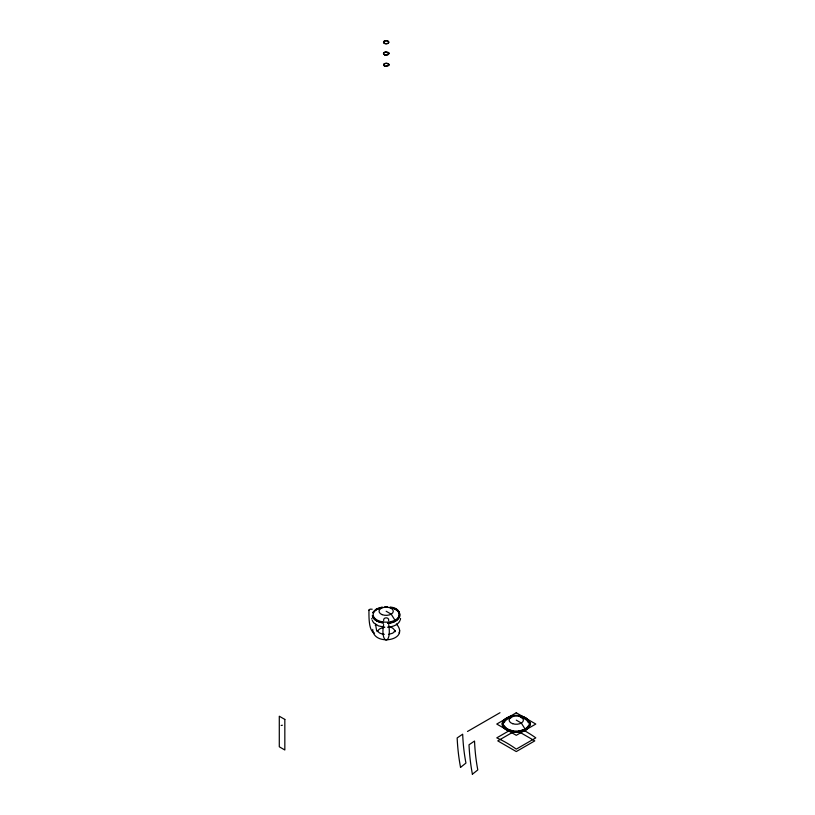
<?xml version="1.0" encoding="UTF-8"?>
<svg xmlns="http://www.w3.org/2000/svg" width="815" height="815" viewBox="0 0 815 815"><rect width="100%" height="100%" fill="white"/><g stroke="black" fill="none" stroke-linecap="round" stroke-linejoin="round"><path stroke-width="1.22" d="M383.62 624.504C380.014 644.247 392.076 646.02 388.704 624.504M368.94 610.038C368.991 615.682 368.37 631.014 374.513 633.082M376.642 630.688L375.562 624.341M372.72 629.425C373.158 646.662 410.841 640.621 396.365 623.923M394.908 631.554L395.031 630.637C395.693 633.306 394.002 626.297 388.511 626.969M383.641 620.663C382.775 616.863 389.55 616.874 388.684 620.673M377.406 631.594L377.192 630.453L377.406 631.554M530.005 724.871C530.616 720.226 525.512 717.292 521.559 716.68M399.595 630.341L399.513 631.014M394.868 631.829L395.092 630.443L394.898 630.983M400.562 618.453L400.369 619.532M399.034 632.888L399.309 631.931M400.084 620.419C398.077 625.248 392.29 626.888 387.512 627.214M395.01 630.841L392.81 633.133L388.49 634.437M372.954 612.381L376.398 608.917L382.154 607.063M368.91 610.099L370.091 609.162L372.2 609.212M372.954 612.697L375.491 609.956L380.88 607.796M460.495 767.404L465.946 763.074A249.848 144.255 -60 0 1 462.676 734.193L457.154 737.932A269.938 155.848 -60 0 0 460.546 767.363M472.354 774.25L477.804 769.92A249.848 144.255 -60 0 1 474.534 741.039L469.012 744.778A269.938 155.848 -60 0 0 472.405 774.209M375.226 625.248L376 624.667M467.484 731.483L500.013 712.707M509.772 730.362L496.763 737.87A117.543 67.859 60 0 1 516.282 749.138L535.801 737.87A117.543 67.859 60 0 0 523.597 730.199M513.012 732.074L497.771 740.876L516.282 751.562L534.783 740.876L519.746 732.196M281.185 725.472L282.387 725.228M384.12 627.387C375.837 629.068 376.316 633.337 384.272 634.335M510.995 716.68C484.507 726.491 528.324 741.945 530.005 723.221M384.812 606.757L387.512 606.757M394.817 620.521L394.918 620.51A8.741 5.053 60 0 0 395.132 620.48L391.19 614.153L386.157 611.25M387.512 622.945C399.055 624.331 405.727 609.763 391.445 607.796M387.512 622.619C400.42 623.76 405.055 608.285 390.171 607.063M384.802 627.214L378.476 625.91L373.728 622.843M383.468 622.782C379.128 622.385 373.637 620.51 372.424 615.794M383.468 622.548C379.169 621.814 373.678 620.256 372.424 615.468M516.282 720.144L521.315 723.048L525.247 729.364A8.741 5.053 60 0 1 525.033 729.394M372.241 620.419L373.525 622.609M371.762 618.442L371.874 619.125M389.825 607.44A13.02 7.518 0 0 1 396.773 619.013A13.02 7.518 0 0 1 375.552 619.013A13.02 7.518 0 0 1 382.49 607.44M391.638 607.847A13.804 7.967 0 0 1 399.798 616.364A13.804 7.967 0 0 1 387.583 623.078M383.335 622.955A13.804 7.967 0 0 1 372.435 615.977M373.005 612.737A13.804 7.967 0 0 1 380.676 607.847M519.95 716.324A13.02 7.518 0 0 1 526.887 727.907A13.02 7.518 0 0 1 505.667 727.907A13.02 7.518 0 0 1 512.615 716.324M521.763 716.731A13.804 7.967 0 0 1 527.183 728.926A13.804 7.967 0 0 1 505.371 728.926A13.804 7.967 0 0 1 510.801 716.731M528.028 726.104A12.286 7.091 0 0 1 518.676 731.004M513.297 730.923A12.286 7.091 0 0 1 504.526 726.104M504.23 722.661A12.286 7.091 0 0 1 511.576 717.495M520.979 717.495A12.286 7.091 0 0 1 528.324 722.661M506.268 729.822A14.161 8.17 0 0 1 506.268 718.26M389.05 64.609L388.786 65.19L388.877 64.171L386.85 63.285L384.283 63.682L383.6 65.159L385.128 66.331C394.399 63.05 383.009 69.397 383.855 64.161C385.22 62.755 387.909 63.224 389.05 64.609M530.086 723.445C527.173 734.559 505.382 734.559 502.478 723.445C505.809 712.636 526.745 712.636 530.086 723.445M388.949 53.169L386.891 55.002L384.721 54.839L383.6 53.892L383.6 53.097L385.464 52.017L388.949 53.169M384.283 41.147L383.6 41.83A2.649 1.528 0 0 0 385.923 43.755A2.649 1.528 0 0 0 388.796 42.095A2.649 1.528 0 0 0 385.464 40.75L384.283 41.147M516.282 712.779L496.763 724.046L516.282 735.313L535.801 724.046L516.282 712.779M284.832 719.421L279.29 716.222L279.29 746.784L284.832 749.994L284.832 719.421M382.174 614.653A7.111 4.106 0 0 0 393.258 611.545A7.111 4.106 0 0 0 383.05 607.562A7.111 4.106 0 0 0 382.174 614.653M512.716 723.7A7.111 4.106 0 0 0 523.393 720.144A7.111 4.106 0 0 0 512.716 716.579A7.111 4.106 0 0 0 512.716 723.7M384.772 54.87A2.751 1.589 0 0 0 388.938 53.546A2.751 1.589 0 0 0 384.874 52.129A2.751 1.589 0 0 0 384.772 54.87M384.894 43.49A2.526 1.457 0 0 0 388.694 42.227A2.526 1.457 0 0 0 384.894 40.964A2.526 1.457 0 0 0 384.894 43.49"/></g></svg>
